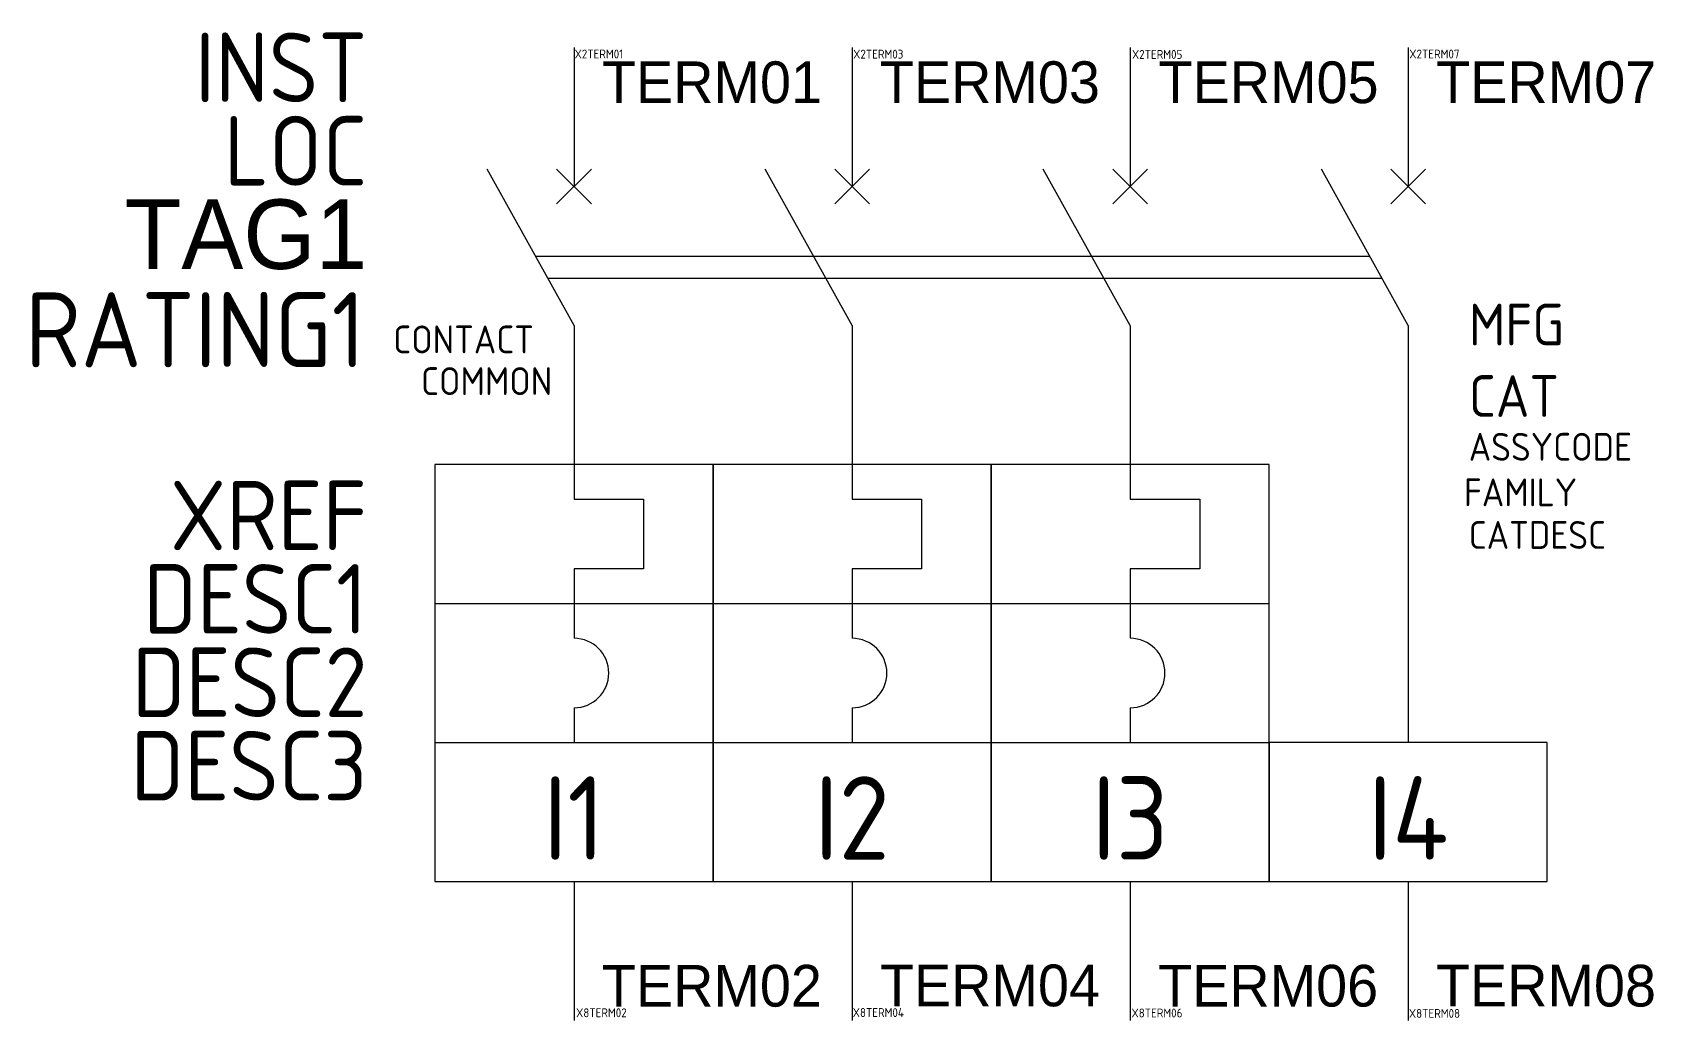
# Model space of a CAD drawing. Header units: millimetres. Extents: x -19.5 to 38.8, y -17.5 to 18.
import ezdxf
from ezdxf.enums import TextEntityAlignment as Align

# ---------------------------------------------------------------- set-up
doc = ezdxf.new("R2010")
doc.units = ezdxf.units.MM
doc.styles.add('WD_IEC', font='isocp2.shx', dxfattribs={"width": 0.9, "height": 4})

msp = doc.modelspace()

# ---------------------------------------------------------------- linework, layer by layer
for p, q in [((0, 17.5), (0, 12.5)), ((10, 17.5), (10, 12.5)), ((20, 17.5), (20, 12.5)), ((30, 17.5), (30, 12.5)), ((0, 7.5), (-3.125, 13.125)), ((-0.625, 11.875), (0.625, 13.125)), ((0.625, 11.875), (-0.625, 13.125)), ((10, 7.5), (6.875, 13.125)), ((10.625, 11.875), (9.375, 13.125)), ((9.375, 11.875), (10.625, 13.125)), ((20, 7.5), (16.875, 13.125)), ((19.375, 11.875), (20.625, 13.125)), ((20.625, 11.875), (19.375, 13.125)), ((30, 7.5), (26.875, 13.125)), ((30.625, 11.875), (29.375, 13.125)), ((29.375, 11.875), (30.625, 13.125)), ((-1.389, 10), (28.611, 10)), ((-0.944, 9.2), (29.056, 9.2)), ((0, 7.5), (0, 1.25)), ((10, 7.5), (10, 1.25)), ((20, 7.5), (20, 1.25)), ((0, 1.25), (2.5, 1.25)), ((2.5, 1.25), (2.5, -1.25)), ((10, 1.25), (12.5, 1.25)), ((12.5, 1.25), (12.5, -1.25)), ((20, 1.25), (22.5, 1.25)), ((22.5, 1.25), (22.5, -1.25)), ((2.5, -1.25), (0, -1.25)), ((0, -1.25), (0, -3.75)), ((10, -1.25), (10, -3.75)), ((12.5, -1.25), (10, -1.25)), ((20, -1.25), (20, -3.75)), ((22.5, -1.25), (20, -1.25)), ((-5, -2.5), (5, -2.5)), ((5, -2.5), (15, -2.5)), ((15, -2.5), (25, -2.5))]:
    msp.add_line(p, q)
at = {"color": 7}
for p, q in [((30, 7.5), (30, -7.5)), ((-5, 2.5), (-5, -12.5)), ((5, -12.5), (5, 2.5)), ((5, 2.5), (5, -12.5)), ((15, -12.5), (15, 2.5)), ((15, 2.5), (15, -12.5)), ((25, -12.5), (25, 2.5)), ((0, -6.25), (0, -7.5)), ((10, -6.25), (10, -7.5)), ((20, -6.25), (20, -7.5)), ((-5, -7.5), (5, -7.5)), ((5, -7.5), (15, -7.5)), ((15, -7.5), (25, -7.5)), ((25, -7.5), (25, -12.5)), ((35, -7.5), (25, -7.5)), ((35, -12.5), (35, -7.5)), ((-5, -12.5), (5, -12.5)), ((0, -12.5), (0, -17.5)), ((5, -12.5), (15, -12.5)), ((10, -12.5), (10, -17.5)), ((15, -12.5), (25, -12.5)), ((20, -12.5), (20, -17.5)), ((25, -12.5), (35, -12.5)), ((30, -12.5), (30, -17.5))]:
    msp.add_line(p, q, dxfattribs=at)
for points in [[(-5, 2.5), (-5, -7.5), (5, -7.5), (5, 2.5)], [(5, 2.5), (5, -7.5), (15, -7.5), (15, 2.5)], [(15, 2.5), (15, -7.5), (25, -7.5), (25, 2.5)]]:
    msp.add_lwpolyline(points, close=True)
for centre in [(0, -5), (10, -5), (20, -5)]:
    msp.add_arc(centre, 1.25, 270, 90)

# ---------------------------------------------------------------- texts
at = {"style": 'WD_IEC', "flags": 1}
for tag, p in [('INST', (-7.432, 15.535)), ('LOC', (-7.432, 12.535)), ('DESC1', (-7.432, -3.581)), ('DESC2', (-7.432, -6.581)), ('DESC3', (-7.432, -9.581))]:
    msp.add_attdef(tag, text='', height=2.5, dxfattribs=at).set_placement(p, align=Align.RIGHT)
for tag, p, s, height in [('X2TERM01', (0.021, 17.107), '', 0.32), ('X2TERM03', (10.039, 17.101), '', 0.32), ('X2TERM05', (20.064, 17.091), '', 0.32), ('X2TERM07', (30.037, 17.105), '', 0.32), ('MFG', (32.178, 6.786), 'ACKO', 1.5), ('CONTACT', (-6.5, 6.5), 'NO', 1), ('COMMON', (-5.5, 5), '02', 1), ('CAT', (32.178, 4.215), 'ДВ-2006-3P+N', 1.5), ('ASSYCODE', (32.175, 2.638), '', 1), ('FAMILY', (32, 1), 'CB_ACKO', 1), ('CATDESC', (32.175, -0.533), '', 1), ('X8TERM02', (0.074, -17.379), '', 0.32), ('X8TERM04', (10.022, -17.371), '', 0.32), ('X8TERM06', (20.048, -17.387), '', 0.32), ('X8TERM08', (30.023, -17.402), '', 0.32)]:
    msp.add_attdef(tag, p, s, height=height, dxfattribs=at)
for tag, p, s in [('TERM01', (1.004, 15.5), '1'), ('TERM03', (10.998, 15.503), '3'), ('TERM05', (21.019, 15.499), '5'), ('TERM07', (31.002, 15.501), 'N'), ('TERM02', (1.001, -16.997), '2'), ('TERM04', (11.001, -16.985), '4'), ('TERM06', (21.003, -16.996), '6'), ('TERM08', (30.995, -16.993), '8')]:
    msp.add_attdef(tag, p, s, height=1.5)
msp.add_attdef('TAG1', text='Q', height=2.5).set_placement((-7.432, 9.535), align=Align.RIGHT)
at = {"style": 'WD_IEC'}
msp.add_attdef('RATING1', text='', height=2.7, dxfattribs=at).set_placement((-7.5, 6), align=Align.RIGHT)
at = {"lineweight": 15, "style": 'WD_IEC', "flags": 1}
msp.add_attdef('XREF', text='', height=2.5, dxfattribs=at).set_placement((-7.432, -0.581), align=Align.RIGHT)
at = {"style": 'WD_IEC'}
for tag, p in [('I1', (0, -11.714)), ('I2', (10, -11.714)), ('I3', (20, -11.714)), ('I4', (30, -11.714))]:
    msp.add_attdef(tag, text='Id', height=3, dxfattribs=at).set_placement(p, align=Align.CENTER)

doc.saveas('drawing.dxf')
